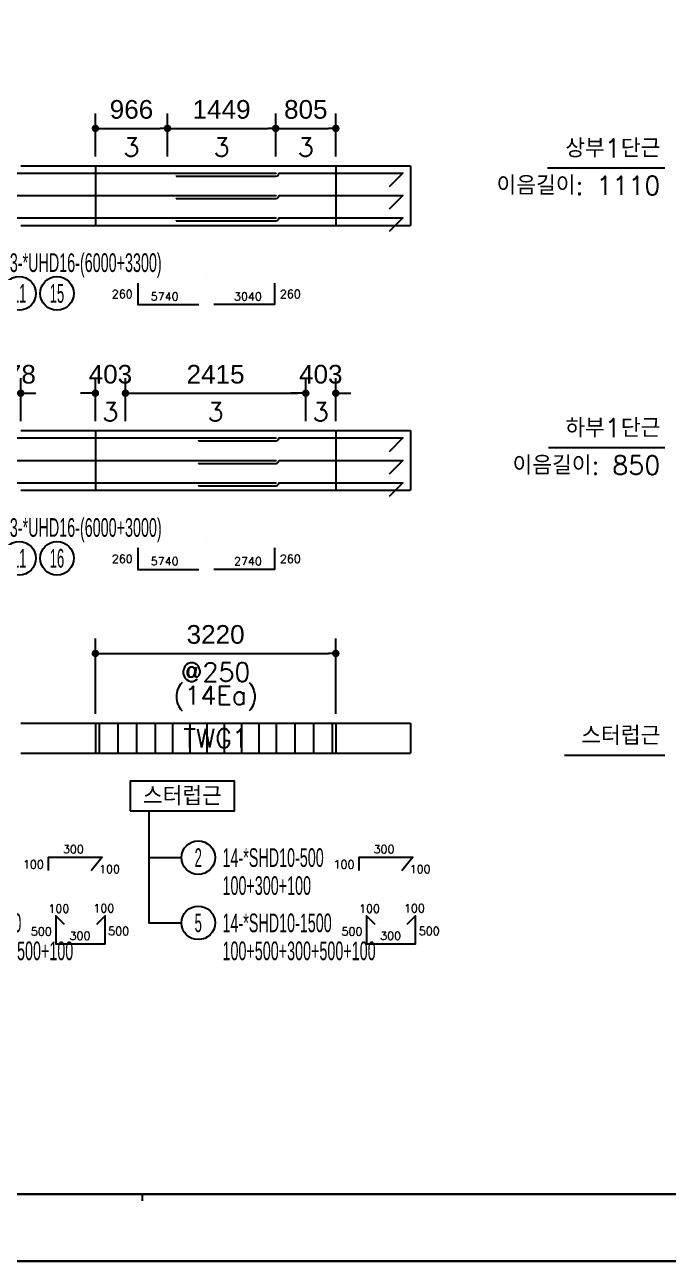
# Model space of a CAD drawing. Header units: millimetres. Extents: x 350420 to 672135, y -312840 to -44390.
# Drawn here: x 557934 to 566553, y -135386 to -118811 of the extents above; entities that cross this region are included whole.
import ezdxf
from ezdxf.enums import TextEntityAlignment as Align

# ---------------------------------------------------------------- set-up
doc = ezdxf.new("R2010")
doc.units = ezdxf.units.MM
doc.header["$LTSCALE"] = 65
doc.layers.get('Defpoints').update_dxf_attribs({"color": 145})
for name, color, linetype in [('00', 7, 'Continuous'), ('RP_DIM', 7, 'Continuous'), ('RP_TAG', 7, 'Continuous'), ('XDIM', 7, 'Continuous'), ('XREBAR', 1, 'Continuous'), ('XSTRUCT', 2, 'Continuous'), ('XTAG', 7, 'Continuous')]:
    doc.layers.add(name, color=color, linetype=linetype)
doc.styles.add('RPWK1', font='arial.ttf', dxfattribs={"bigfont": 'whgtxt.shx'})
doc.styles.add('RPWK2', font='romans.shx', dxfattribs={"bigfont": 'whgtxt.shx'})
doc.styles.get("Standard").update_dxf_attribs({"font": 'arial.ttf'})
doc.styles.add('XRebar', font='Romans.shx', dxfattribs={"bigfont": 'whgtxt.shx'})
doc.dimstyles.new('XRebarm', dxfattribs={"dimscale": 100, "dimtxt": 2.5, "dimasz": 1, "dimexe": 2, "dimexo": 0, "dimgap": 1.25, "dimtad": 1, "dimdec": 0, "dimzin": 0, "dimdsep": 46, "dimtxsty": 'Standard', "dimblk": 'DOT', "dimcen": 0.09, "dimclrd": 7, "dimclre": 7, "dimclrt": 3, "dimadec": 0, "dimazin": 0, "dimtfac": 1, "dimtdec": 4, "dimtofl": 0, "dimtmove": 0, "dimatfit": 3, "dimfxl": 0, "dimtolj": 1, "dimtzin": 0, "dimarcsym": 0})

# ---------------------------------------------------------------- blocks, each defined once
blk = doc.blocks.new('dhs_sheet2e')
at = {"color": 7}
blk.add_line((38004.8, 1997.6), (38004.8, 1797.9), dxfattribs=at)
blk.add_lwpolyline([(84000, 0), (84000, 59329.4), (0, 59329.4), (0, 0)], close=True, dxfattribs=at)
at = {"color": 30, "const_width": 64.9}
blk.add_lwpolyline([(81003.6, 57331.7), (2996.4, 57331.7), (2996.4, 1997.6), (81003.6, 1997.6)], close=True, dxfattribs=at)
blk = doc.blocks.new('DFHDHBSD')
at = {"color": 255, "xscale": 0.5, "yscale": 0.5, "zscale": 0.5}
blk.add_blockref('dhs_sheet2e', (0, 0), dxfattribs=at)
blk = doc.blocks.new('_Dot')
at = {"color": 0, "linetype": 'ByBlock', "lineweight": -2}
blk.add_line((-0.5, 0), (-1, 0), dxfattribs=at)
at = {"color": 0, "linetype": 'ByBlock', "const_width": 0.5}
blk.add_lwpolyline([(-0.25, 0, 1), (0.25, 0, 1)], format="xyb", close=True, dxfattribs=at)
blk = doc.blocks.new('*D1399')
at = {"layer": 'Defpoints', "color": 0, "linetype": 'Continuous', "ltscale": 7.6496e-308, "transparency": 16777216}
for p in [(559846, -120200), (558880, -120575), (559846, -120575)]:
    blk.add_point(p, dxfattribs=at)
at = {"layer": 'XDIM', "color": 7, "linetype": 'Continuous', "lineweight": -2, "ltscale": 7.6496e-308, "transparency": 16777216}
for p, q in [((558880, -120575), (558880, -120000)), ((559846, -120575), (559846, -120000)), ((558980, -120200), (559746, -120200))]:
    blk.add_line(p, q, dxfattribs=at)
at = {"layer": 'XDIM', "color": 7, "linetype": 'Continuous', "lineweight": -2, "ltscale": 7.6496e-308, "transparency": 16777216, "xscale": 100, "yscale": 100, "zscale": 100, "rotation": 180}
blk.add_blockref('_Dot', (558880, -120200), dxfattribs=at)
at = {"layer": 'XDIM', "color": 7, "linetype": 'Continuous', "lineweight": -2, "ltscale": 7.6496e-308, "transparency": 16777216, "xscale": 100, "yscale": 100, "zscale": 100}
blk.add_blockref('_Dot', (559846, -120200), dxfattribs=at)
at = {"layer": 'XDIM', "color": 3, "linetype": 'Continuous', "ltscale": 7.6496e-308, "transparency": 16777216, "insert": (559363, -119947), "char_height": 250, "attachment_point": 5}
blk.add_mtext('\\A1;966', dxfattribs=at)
blk = doc.blocks.new('*D1400')
at = {"layer": 'Defpoints', "color": 0, "linetype": 'Continuous', "ltscale": 7.6496e-308, "transparency": 16777216}
for p in [(561295, -120200), (559846, -120575), (561295, -120575)]:
    blk.add_point(p, dxfattribs=at)
at = {"layer": 'XDIM', "color": 7, "linetype": 'Continuous', "lineweight": -2, "ltscale": 7.6496e-308, "transparency": 16777216}
for p, q in [((559846, -120575), (559846, -120000)), ((561295, -120575), (561295, -120000)), ((559946, -120200), (561195, -120200))]:
    blk.add_line(p, q, dxfattribs=at)
at = {"layer": 'XDIM', "color": 7, "linetype": 'Continuous', "lineweight": -2, "ltscale": 7.6496e-308, "transparency": 16777216, "xscale": 100, "yscale": 100, "zscale": 100, "rotation": 180}
blk.add_blockref('_Dot', (559846, -120200), dxfattribs=at)
at = {"layer": 'XDIM', "color": 7, "linetype": 'Continuous', "lineweight": -2, "ltscale": 7.6496e-308, "transparency": 16777216, "xscale": 100, "yscale": 100, "zscale": 100}
blk.add_blockref('_Dot', (561295, -120200), dxfattribs=at)
at = {"layer": 'XDIM', "color": 3, "linetype": 'Continuous', "ltscale": 7.6496e-308, "transparency": 16777216, "insert": (560570, -119947), "char_height": 250, "attachment_point": 5}
blk.add_mtext('\\A1;1449', dxfattribs=at)
blk = doc.blocks.new('*D1401')
at = {"layer": 'Defpoints', "color": 0, "linetype": 'Continuous', "ltscale": 7.6496e-308, "transparency": 16777216}
for p in [(562100, -120200), (561295, -120575), (562100, -120575)]:
    blk.add_point(p, dxfattribs=at)
at = {"layer": 'XDIM', "color": 7, "linetype": 'Continuous', "lineweight": -2, "ltscale": 7.6496e-308, "transparency": 16777216}
for p, q in [((561295, -120575), (561295, -120000)), ((562100, -120575), (562100, -120000)), ((561395, -120200), (562000, -120200))]:
    blk.add_line(p, q, dxfattribs=at)
at = {"layer": 'XDIM', "color": 7, "linetype": 'Continuous', "lineweight": -2, "ltscale": 7.6496e-308, "transparency": 16777216, "xscale": 100, "yscale": 100, "zscale": 100, "rotation": 180}
blk.add_blockref('_Dot', (561295, -120200), dxfattribs=at)
at = {"layer": 'XDIM', "color": 7, "linetype": 'Continuous', "lineweight": -2, "ltscale": 7.6496e-308, "transparency": 16777216, "xscale": 100, "yscale": 100, "zscale": 100}
blk.add_blockref('_Dot', (562100, -120200), dxfattribs=at)
at = {"layer": 'XDIM', "color": 3, "linetype": 'Continuous', "ltscale": 7.6496e-308, "transparency": 16777216, "insert": (561698, -119947), "char_height": 250, "attachment_point": 5}
blk.add_mtext('\\A1;805', dxfattribs=at)
blk = doc.blocks.new('*D1404')
at = {"layer": 'Defpoints', "color": 0, "linetype": 'Continuous', "ltscale": 7.6496e-308, "transparency": 16777216}
for p in [(557880, -123750), (557702, -124125), (557880, -124125)]:
    blk.add_point(p, dxfattribs=at)
at = {"layer": 'XDIM', "color": 7, "linetype": 'Continuous', "lineweight": -2, "ltscale": 7.6496e-308, "transparency": 16777216}
for p, q in [((557702, -124125), (557702, -123550)), ((557880, -124125), (557880, -123550)), ((557602, -123750), (557502, -123750)), ((557980, -123750), (558080, -123750))]:
    blk.add_line(p, q, dxfattribs=at)
at = {"layer": 'XDIM', "color": 7, "linetype": 'Continuous', "lineweight": -2, "ltscale": 7.6496e-308, "transparency": 16777216, "xscale": 100, "yscale": 100, "zscale": 100}
blk.add_blockref('_Dot', (557702, -123750), dxfattribs=at)
at = {"layer": 'XDIM', "color": 7, "linetype": 'Continuous', "lineweight": -2, "ltscale": 7.6496e-308, "transparency": 16777216, "xscale": 100, "yscale": 100, "zscale": 100, "rotation": 180}
blk.add_blockref('_Dot', (557880, -123750), dxfattribs=at)
at = {"layer": 'XDIM', "color": 3, "linetype": 'Continuous', "ltscale": 7.6496e-308, "transparency": 16777216, "insert": (557791, -123497), "char_height": 250, "attachment_point": 5}
blk.add_mtext('\\A1;178', dxfattribs=at)
blk = doc.blocks.new('*D1405')
at = {"layer": 'Defpoints', "color": 0, "linetype": 'Continuous', "ltscale": 7.6496e-308, "transparency": 16777216}
for p in [(559282, -123750), (558880, -124125), (559282, -124125)]:
    blk.add_point(p, dxfattribs=at)
at = {"layer": 'XDIM', "color": 7, "linetype": 'Continuous', "lineweight": -2, "ltscale": 7.6496e-308, "transparency": 16777216}
for p, q in [((558880, -124125), (558880, -123550)), ((559282, -124125), (559282, -123550)), ((558780, -123750), (558680, -123750)), ((559382, -123750), (559482, -123750))]:
    blk.add_line(p, q, dxfattribs=at)
at = {"layer": 'XDIM', "color": 7, "linetype": 'Continuous', "lineweight": -2, "ltscale": 7.6496e-308, "transparency": 16777216, "xscale": 100, "yscale": 100, "zscale": 100}
blk.add_blockref('_Dot', (558880, -123750), dxfattribs=at)
at = {"layer": 'XDIM', "color": 7, "linetype": 'Continuous', "lineweight": -2, "ltscale": 7.6496e-308, "transparency": 16777216, "xscale": 100, "yscale": 100, "zscale": 100, "rotation": 180}
blk.add_blockref('_Dot', (559282, -123750), dxfattribs=at)
at = {"layer": 'XDIM', "color": 3, "linetype": 'Continuous', "ltscale": 7.6496e-308, "transparency": 16777216, "insert": (559081, -123497), "char_height": 250, "attachment_point": 5}
blk.add_mtext('\\A1;403', dxfattribs=at)
blk = doc.blocks.new('*D1406')
at = {"layer": 'Defpoints', "color": 0, "linetype": 'Continuous', "ltscale": 7.6496e-308, "transparency": 16777216}
for p in [(561698, -123750), (559282, -124125), (561698, -124125)]:
    blk.add_point(p, dxfattribs=at)
at = {"layer": 'XDIM', "color": 7, "linetype": 'Continuous', "lineweight": -2, "ltscale": 7.6496e-308, "transparency": 16777216}
for p, q in [((559282, -124125), (559282, -123550)), ((561698, -124125), (561698, -123550)), ((559382, -123750), (561598, -123750))]:
    blk.add_line(p, q, dxfattribs=at)
at = {"layer": 'XDIM', "color": 7, "linetype": 'Continuous', "lineweight": -2, "ltscale": 7.6496e-308, "transparency": 16777216, "xscale": 100, "yscale": 100, "zscale": 100, "rotation": 180}
blk.add_blockref('_Dot', (559282, -123750), dxfattribs=at)
at = {"layer": 'XDIM', "color": 7, "linetype": 'Continuous', "lineweight": -2, "ltscale": 7.6496e-308, "transparency": 16777216, "xscale": 100, "yscale": 100, "zscale": 100}
blk.add_blockref('_Dot', (561698, -123750), dxfattribs=at)
at = {"layer": 'XDIM', "color": 3, "linetype": 'Continuous', "ltscale": 7.6496e-308, "transparency": 16777216, "insert": (560490, -123497), "char_height": 250, "attachment_point": 5}
blk.add_mtext('\\A1;2415', dxfattribs=at)
blk = doc.blocks.new('*D1407')
at = {"layer": 'Defpoints', "color": 0, "linetype": 'Continuous', "ltscale": 7.6496e-308, "transparency": 16777216}
for p in [(562100, -123750), (561698, -124125), (562100, -124125)]:
    blk.add_point(p, dxfattribs=at)
at = {"layer": 'XDIM', "color": 7, "linetype": 'Continuous', "lineweight": -2, "ltscale": 7.6496e-308, "transparency": 16777216}
for p, q in [((561698, -124125), (561698, -123550)), ((562100, -124125), (562100, -123550)), ((561598, -123750), (561498, -123750)), ((562200, -123750), (562300, -123750))]:
    blk.add_line(p, q, dxfattribs=at)
at = {"layer": 'XDIM', "color": 7, "linetype": 'Continuous', "lineweight": -2, "ltscale": 7.6496e-308, "transparency": 16777216, "xscale": 100, "yscale": 100, "zscale": 100}
blk.add_blockref('_Dot', (561698, -123750), dxfattribs=at)
at = {"layer": 'XDIM', "color": 7, "linetype": 'Continuous', "lineweight": -2, "ltscale": 7.6496e-308, "transparency": 16777216, "xscale": 100, "yscale": 100, "zscale": 100, "rotation": 180}
blk.add_blockref('_Dot', (562100, -123750), dxfattribs=at)
at = {"layer": 'XDIM', "color": 3, "linetype": 'Continuous', "ltscale": 7.6496e-308, "transparency": 16777216, "insert": (561899, -123497), "char_height": 250, "attachment_point": 5}
blk.add_mtext('\\A1;403', dxfattribs=at)
blk = doc.blocks.new('*D1409')
at = {"layer": 'Defpoints', "color": 0, "linetype": 'Continuous', "ltscale": 7.6496e-308, "transparency": 16777216}
for p in [(562100, -127238), (558880, -128050), (562100, -128050)]:
    blk.add_point(p, dxfattribs=at)
at = {"layer": 'XDIM', "color": 7, "linetype": 'Continuous', "lineweight": -2, "ltscale": 7.6496e-308, "transparency": 16777216}
for p, q in [((558880, -128050), (558880, -127038)), ((562100, -128050), (562100, -127038)), ((558980, -127238), (562000, -127238))]:
    blk.add_line(p, q, dxfattribs=at)
at = {"layer": 'XDIM', "color": 7, "linetype": 'Continuous', "lineweight": -2, "ltscale": 7.6496e-308, "transparency": 16777216, "xscale": 100, "yscale": 100, "zscale": 100, "rotation": 180}
blk.add_blockref('_Dot', (558880, -127238), dxfattribs=at)
at = {"layer": 'XDIM', "color": 7, "linetype": 'Continuous', "lineweight": -2, "ltscale": 7.6496e-308, "transparency": 16777216, "xscale": 100, "yscale": 100, "zscale": 100}
blk.add_blockref('_Dot', (562100, -127238), dxfattribs=at)
at = {"layer": 'XDIM', "color": 3, "linetype": 'Continuous', "ltscale": 7.6496e-308, "transparency": 16777216, "insert": (560490, -126985), "char_height": 250, "attachment_point": 5}
blk.add_mtext('\\A1;3220', dxfattribs=at)
blk = doc.blocks.new('*U1777', base_point=(560033.5, -129975))
at = {"layer": 'RP_TAG', "color": 0, "linetype": 'Continuous', "ltscale": 100}
blk.add_circle((560257.5, -129975), 225, dxfattribs=at)
at = {"layer": 'RP_TAG', "color": 0, "linetype": 'Continuous', "ltscale": 100, "style": 'RPWK1', "width": 0.5}
blk.add_text('2', height=250, dxfattribs=at).set_placement((560257.5, -129975), align=Align.MIDDLE_CENTER)
at = {"layer": 'RP_TAG', "color": 0, "linetype": 'Continuous', "ltscale": 100, "style": 'RPWK1', "width": 0.55}
for s, p in [('14-*SHD10-500', (560582.5, -129975)), ('100+300+100', (560582.5, -130350))]:
    blk.add_text(s, height=250, dxfattribs=at).set_placement(p, align=Align.MIDDLE_LEFT)
blk = doc.blocks.new('*U1779', base_point=(555983.5, -130850))
at = {"layer": 'RP_TAG', "color": 0, "linetype": 'Continuous', "ltscale": 100}
blk.add_circle((556207.5, -130850), 225, dxfattribs=at)
at = {"layer": 'RP_TAG', "color": 0, "linetype": 'Continuous', "ltscale": 100, "style": 'RPWK1', "width": 0.5}
blk.add_text('5', height=250, dxfattribs=at).set_placement((556207.5, -130850), align=Align.MIDDLE_CENTER)
at = {"layer": 'RP_TAG', "color": 0, "linetype": 'Continuous', "ltscale": 100, "style": 'RPWK1', "width": 0.55}
for s, p in [('7-*SHD10-1500', (556532.5, -130850)), ('100+500+300+500+100', (556532.5, -131225))]:
    blk.add_text(s, height=250, dxfattribs=at).set_placement(p, align=Align.MIDDLE_LEFT)
blk = doc.blocks.new('*U1780', base_point=(560033.5, -130850))
at = {"layer": 'RP_TAG', "color": 0, "linetype": 'Continuous', "ltscale": 100}
blk.add_circle((560257.5, -130850), 225, dxfattribs=at)
at = {"layer": 'RP_TAG', "color": 0, "linetype": 'Continuous', "ltscale": 100, "style": 'RPWK1', "width": 0.5}
blk.add_text('5', height=250, dxfattribs=at).set_placement((560257.5, -130850), align=Align.MIDDLE_CENTER)
at = {"layer": 'RP_TAG', "color": 0, "linetype": 'Continuous', "ltscale": 100, "style": 'RPWK1', "width": 0.55}
for s, p in [('14-*SHD10-1500', (560582.5, -130850)), ('100+500+300+500+100', (560582.5, -131225))]:
    blk.add_text(s, height=250, dxfattribs=at).set_placement(p, align=Align.MIDDLE_LEFT)
blk = doc.blocks.new('*U1786', base_point=(557672.25, -125550))
at = {"layer": 'RP_TAG', "color": 0, "linetype": 'Continuous', "ltscale": 100}
for centre in [(557858.75, -125962.5), (558365, -125962.5)]:
    blk.add_circle(centre, 225, dxfattribs=at)
at = {"layer": 'RP_TAG', "color": 0, "linetype": 'Continuous', "ltscale": 100, "style": 'RPWK1', "width": 0.55}
blk.add_text('3-*UHD16-(6000+3000)', height=250, dxfattribs=at).set_placement((557733.75, -125550), align=Align.MIDDLE_LEFT)
at = {"layer": 'RP_TAG', "color": 0, "linetype": 'Continuous', "ltscale": 100, "style": 'RPWK1', "width": 0.5}
for s, p in [('11', (557858.75, -125962.5)), ('16', (558365, -125962.5))]:
    blk.add_text(s, height=250, dxfattribs=at).set_placement(p, align=Align.MIDDLE_CENTER)
blk = doc.blocks.new('*U1788', base_point=(557672.25, -122000))
at = {"layer": 'RP_TAG', "color": 0, "linetype": 'Continuous', "ltscale": 100}
for centre in [(557858.75, -122412.5), (558365, -122412.5)]:
    blk.add_circle(centre, 225, dxfattribs=at)
at = {"layer": 'RP_TAG', "color": 0, "linetype": 'Continuous', "ltscale": 100, "style": 'RPWK1', "width": 0.55}
blk.add_text('3-*UHD16-(6000+3300)', height=250, dxfattribs=at).set_placement((557733.75, -122000), align=Align.MIDDLE_LEFT)
at = {"layer": 'RP_TAG', "color": 0, "linetype": 'Continuous', "ltscale": 100, "style": 'RPWK1', "width": 0.5}
for s, p in [('11', (557858.75, -122412.5)), ('15', (558365, -122412.5))]:
    blk.add_text(s, height=250, dxfattribs=at).set_placement(p, align=Align.MIDDLE_CENTER)

msp = doc.modelspace()

# ---------------------------------------------------------------- linework, layer by layer
at = {"layer": 'RP_DIM', "color": 7, "linetype": 'Continuous', "ltscale": 100}
for points in [[(559595, -129350), (559595, -129975), (560032.5, -129975)], [(559595, -129975), (559595, -130850), (560032.5, -130850)]]:
    msp.add_lwpolyline(points, dxfattribs=at)
at = {"layer": 'RP_TAG', "color": 250, "linetype": 'Continuous', "ltscale": 100}
for p, q in [((559016.2, -122187.5), (559016.2, -122187.5)), ((560366.6, -122187.5), (560366.6, -122187.5)), ((559016.2, -125737.5), (559016.2, -125737.5)), ((560366.6, -125737.5), (560366.6, -125737.5)), ((558410.9, -129975), (558410.9, -129975)), ((562571.2, -129975), (562571.2, -129975)), ((558517.8, -130850), (558517.8, -130850)), ((562678.1, -130850), (562678.1, -130850))]:
    msp.add_line(p, q, dxfattribs=at)
at = {"layer": 'RP_TAG', "color": 1, "linetype": 'Continuous', "ltscale": 100}
for points in [[(559450, -122274.1), (559450, -122562.5), (560264.1, -122562.5)], [(561280.7, -122274.1), (561280.7, -122562.5), (560466.6, -122562.5)], [(559450, -125824.1), (559450, -126112.5), (560264.1, -126112.5)], [(561280.7, -125824.1), (561280.7, -126112.5), (560466.6, -126112.5)], [(558253.7, -130147.2), (558253.7, -129970.4), (558971.7, -129970.4), (558824.9, -130153.3)], [(562414, -130147.2), (562414, -129970.4), (563132, -129970.4), (562985.2, -130153.3)], [(558466.1, -130870.6), (558349.3, -130754.3), (558349.3, -131131.9), (559009.3, -131131.9), (559009.3, -130754.3), (558892.7, -130870.6)], [(562626.4, -130870.6), (562509.6, -130754.3), (562509.6, -131131.9), (563169.6, -131131.9), (563169.6, -130754.3), (563053, -130870.6)]]:
    msp.add_lwpolyline(points, dxfattribs=at)
at = {"layer": 'XDIM', "color": 7, "linetype": 'Continuous', "ltscale": 7.6496e-308}
for p, q in [((564937.7, -120727.5), (566509.2, -120727.5)), ((564948.2, -124477.5), (566509.2, -124477.5)), ((565165.4, -128602.5), (566509.2, -128602.5))]:
    msp.add_line(p, q, dxfattribs=at)
at = {"layer": 'XREBAR', "color": 1, "linetype": 'Continuous', "ltscale": 7.6496e-308}
for p, q in [((558930, -128175), (558930, -128575)), ((559180, -128175), (559180, -128575)), ((559430, -128175), (559430, -128575)), ((559680, -128175), (559680, -128575)), ((559911.4, -128175), (559911.4, -128575)), ((560142.9, -128175), (560142.9, -128575)), ((560374.3, -128175), (560374.3, -128575)), ((560605.7, -128175), (560605.7, -128575)), ((560837.1, -128175), (560837.1, -128575)), ((561068.6, -128175), (561068.6, -128575)), ((561300, -128175), (561300, -128575)), ((561550, -128175), (561550, -128575)), ((561800, -128175), (561800, -128575)), ((562050, -128175), (562050, -128575))]:
    msp.add_line(p, q, dxfattribs=at)
for points in [[(555743.8, -120983.8), (555560, -120800), (561300, -120800), (561300, -120800)], [(559960, -120840), (559960, -120840), (561300, -120840), (561320, -120834.6), (561334.6, -120820), (561340, -120800), (563000, -120800), (562816.2, -120983.8)], [(555743.8, -121283.8), (555560, -121100), (561300, -121100), (561300, -121100)], [(559960, -121140), (559960, -121140), (561300, -121140), (561320, -121134.6), (561334.6, -121120), (561340, -121100), (563000, -121100), (562816.2, -121283.8)], [(555743.8, -121583.8), (555560, -121400), (561300, -121400), (561300, -121400)], [(559960, -121440), (559960, -121440), (561300, -121440), (561320, -121434.6), (561334.6, -121420), (561340, -121400), (563000, -121400), (562816.2, -121583.8)], [(555743.8, -124533.8), (555560, -124350), (561300, -124350), (561300, -124350)], [(560260, -124390), (560260, -124390), (561300, -124390), (561320, -124384.6), (561334.6, -124370), (561340, -124350), (563000, -124350), (562816.2, -124533.8)], [(555743.8, -124833.8), (555560, -124650), (561300, -124650), (561300, -124650)], [(560260, -124690), (560260, -124690), (561300, -124690), (561320, -124684.6), (561334.6, -124670), (561340, -124650), (563000, -124650), (562816.2, -124833.8)], [(555743.8, -125133.8), (555560, -124950), (561300, -124950), (561300, -124950)], [(560260, -124990), (560260, -124990), (561300, -124990), (561320, -124984.6), (561334.6, -124970), (561340, -124950), (563000, -124950), (562816.2, -125133.8)]]:
    msp.add_lwpolyline(points, dxfattribs=at)
at = {"layer": 'XSTRUCT', "color": 2, "linetype": 'Continuous', "ltscale": 7.6496e-308}
for p, q in [((557880, -120700), (558880, -120700)), ((558880, -120700), (562100, -120700)), ((562100, -120700), (563100, -120700)), ((557880, -121500), (558880, -121500)), ((558880, -121500), (562100, -121500)), ((562100, -121500), (563100, -121500)), ((557880, -124250), (558880, -124250)), ((558880, -124250), (562100, -124250)), ((562100, -124250), (563100, -124250)), ((557880, -125050), (558880, -125050)), ((558880, -125050), (562100, -125050)), ((562100, -125050), (563100, -125050)), ((557880, -128175), (558880, -128175)), ((562100, -128175), (563100, -128175)), ((557880, -128575), (558880, -128575)), ((562100, -128575), (563100, -128575))]:
    msp.add_line(p, q, dxfattribs=at)
at = {"layer": 'XSTRUCT', "color": 253, "linetype": 'Continuous', "ltscale": 7.6496e-308}
for p, q in [((558880, -120700), (558880, -121500)), ((562100, -120700), (562100, -121500)), ((558880, -124250), (558880, -125050)), ((562100, -124250), (562100, -125050)), ((558880, -128175), (558880, -128575)), ((562100, -128175), (562100, -128575))]:
    msp.add_line(p, q, dxfattribs=at)
at = {"layer": 'XSTRUCT', "color": 7, "linetype": 'Continuous', "ltscale": 7.6496e-308}
for p, q in [((563100, -120700), (563100, -121500)), ((563100, -124250), (563100, -125050)), ((563100, -128175), (563100, -128575))]:
    msp.add_line(p, q, dxfattribs=at)
at = {"layer": 'XSTRUCT', "color": 1, "linetype": 'Continuous', "ltscale": 7.6496e-308}
for p, q in [((558880, -128175), (562100, -128175)), ((558880, -128575), (562100, -128575))]:
    msp.add_line(p, q, dxfattribs=at)
at = {"layer": 'XTAG', "color": 7, "linetype": 'Continuous', "ltscale": 7.6496e-308}
msp.add_lwpolyline([(559345, -129350), (560745, -129350), (560745, -128950), (559345, -128950), (559345, -129350)], close=True, dxfattribs=at)

# ---------------------------------------------------------------- block references
at = {"layer": '00', "xscale": 0.8999999981431359, "yscale": 0.8999999981431359, "zscale": 0.8999999981431359}
for p in [(542404.9, -135386.2), (542404.9, -162084.4)]:
    msp.add_blockref('DFHDHBSD', p, dxfattribs=at)
at = {"layer": 'RP_TAG', "color": 171, "linetype": 'Continuous', "ltscale": 1.15363e-317}
for name, p in [('*U1788', (557672.2, -122000)), ('*U1786', (557672.2, -125550))]:
    msp.add_blockref(name, p, dxfattribs=at)
at = {"layer": 'RP_TAG', "color": 30, "linetype": 'Continuous', "ltscale": 1.15363e-317}
for name, p in [('*U1777', (560033.5, -129975)), ('*U1779', (555983.5, -130850)), ('*U1780', (560033.5, -130850))]:
    msp.add_blockref(name, p, dxfattribs=at)

# ---------------------------------------------------------------- texts
at = {"layer": 'RP_TAG', "color": 2, "linetype": 'Continuous', "ltscale": 100, "style": 'RPWK2'}
for p in [(559379.5, -122507.4), (559379.5, -126057.4)]:
    msp.add_text('260', height=108.89, dxfattribs=at).set_placement(p, align=Align.BOTTOM_RIGHT)
for s, p in [('5740', (559807.5, -122539.7)), ('5740', (559807.5, -126089.7)), ('300', (558585.5, -129950.1)), ('300', (562745.8, -129950.1)), ('100', (558390.6, -130746.3)), ('100', (558992.4, -130742)), ('100', (562550.9, -130746.3)), ('100', (563152.7, -130742)), ('300', (558673.6, -131110.3)), ('300', (562833.9, -131110.3))]:
    msp.add_text(s, height=108.89, dxfattribs=at).set_placement(p, align=Align.BOTTOM_CENTER)
for s, p in [('3040', (560923.2, -122539.7)), ('2740', (560923.2, -126089.7))]:
    msp.add_text(s, height=108.89, rotation=359.99998, dxfattribs=at).set_placement(p, align=Align.BOTTOM_CENTER)
for p in [(561351.2, -122507.4), (561351.2, -126057.4)]:
    msp.add_text('260', height=108.89, rotation=359.99998, dxfattribs=at).set_placement(p, align=Align.BOTTOM_LEFT)
for s, p in [('100', (558189.3, -130065.9)), ('100', (562349.6, -130065.9)), ('500', (558296.1, -130964.7)), ('500', (562456.4, -130964.7))]:
    msp.add_text(s, height=108.89, dxfattribs=at).set_placement(p, align=Align.MIDDLE_RIGHT)
for p in [(558929.1, -130074.9), (563089.4, -130074.9)]:
    msp.add_text('100', height=108.89, dxfattribs=at).set_placement(p, align=Align.TOP_LEFT)
for p in [(559051.6, -130959.7), (563211.9, -130959.7)]:
    msp.add_text('500', height=108.89, dxfattribs=at).set_placement(p, align=Align.MIDDLE_LEFT)
at = {"layer": 'XDIM', "color": 7, "linetype": 'Continuous', "ltscale": 7.6496e-308, "style": 'XRebar'}
for s, p in [('3', (559363, -120325)), ('3', (560570.5, -120325)), ('3', (561697.5, -120325)), ('3', (559081.2, -123875)), ('3', (560490, -123875)), ('3', (561898.8, -123875)), ('@250', (560490, -127362.5)), ('(14Ea)', (560490, -127675))]:
    msp.add_text(s, height=250, dxfattribs=at).set_placement(p, align=Align.TOP_CENTER)
for s, p in [('상부1단근', (566446.7, -120665)), ('이음길이: 1110', (566446.7, -121165)), ('하부1단근', (566446.7, -124415)), ('이음길이: 850', (566446.7, -124915)), ('스터럽근', (566446.7, -128540))]:
    msp.add_text(s, height=250, dxfattribs=at).set_placement(p, align=Align.BOTTOM_RIGHT)
at = {"layer": 'XDIM', "color": 3, "linetype": 'Continuous', "ltscale": 7.6496e-308, "style": 'XRebar'}
msp.add_text('스터럽근', height=250, dxfattribs=at).set_placement((560045, -129150), align=Align.MIDDLE_CENTER)
at = {"layer": 'XSTRUCT', "color": 2, "linetype": 'Continuous', "ltscale": 7.6496e-308, "style": 'XRebar'}
msp.add_text('TWG1', height=250, dxfattribs=at).set_placement((560490, -128375), align=Align.MIDDLE_CENTER)

# ---------------------------------------------------------------- dimensions: what is measured, and where the dimension line sits
at = {"layer": 'XDIM', "color": 7, "linetype": 'Continuous', "ltscale": 7.6496e-308}
for base, p1, p2, picture, middle in [((559846, -120200), (558880, -120575), (559846, -120575), '*D1399', (559363, -120200)), ((561295, -120200), (559846, -120575), (561295, -120575), '*D1400', (560570.5, -120200)), ((562100, -120200), (561295, -120575), (562100, -120575), '*D1401', (561697.5, -120200)), ((557880, -123750), (557702.5, -124125), (557880, -124125), '*D1404', (557791.25, -123750)), ((559282.5, -123750), (558880, -124125), (559282.5, -124125), '*D1405', (559081.25, -123750)), ((561697.5, -123750), (559282.5, -124125), (561697.5, -124125), '*D1406', (560490, -123750)), ((562100, -123750), (561697.5, -124125), (562100, -124125), '*D1407', (561898.75, -123750)), ((562100, -127237.5), (558880, -128050), (562100, -128050), '*D1409', (560490, -127237.5))]:
    dim = msp.add_linear_dim(base=base, p1=p1, p2=p2, angle=0, dimstyle='XRebarm', override={"dimscale": 100}, dxfattribs=at)
    dim.commit()
    dim.dimension.update_dxf_attribs({"geometry": picture, "text_midpoint": middle, "dimtype": 161})

doc.saveas('drawing.dxf')
